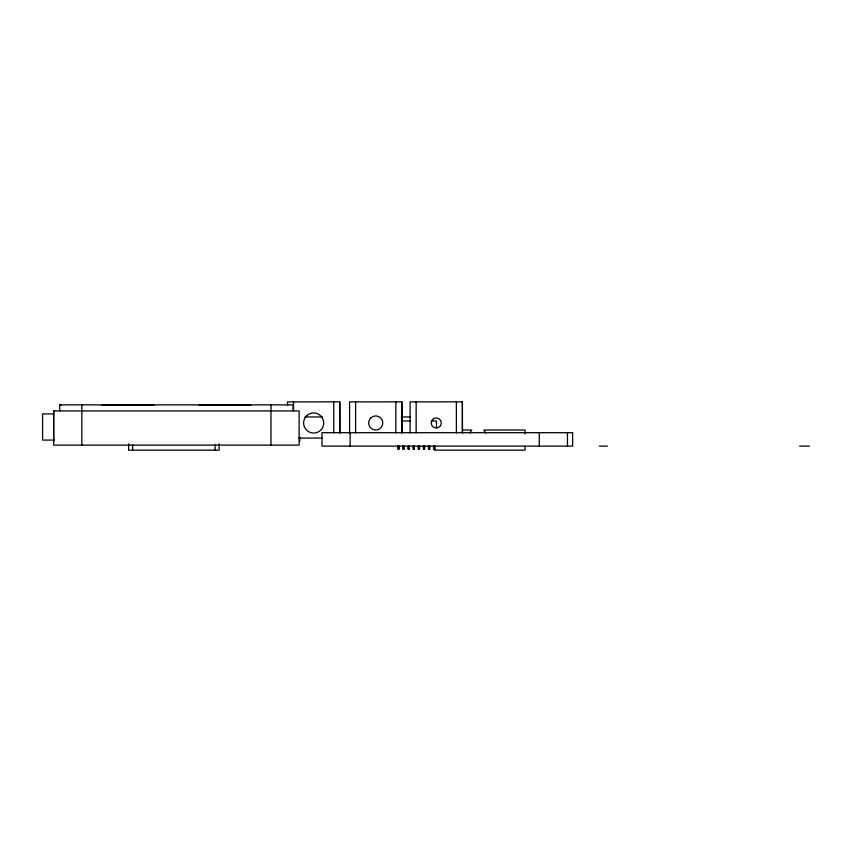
<?xml version="1.0" encoding="UTF-8"?>
<svg xmlns="http://www.w3.org/2000/svg" width="852" height="852" viewBox="0 0 852 852"><rect width="100%" height="100%" fill="white"/><g stroke="black" fill="none" stroke-linecap="round" stroke-linejoin="round"><path stroke-width="1.28" d="M53.665 410.909L53.665 445.117L299.137 445.117L299.137 410.909L53.665 410.909L53.665 441.091M81.835 445.117L81.835 404.87M270.968 445.117L270.968 404.87M469.74 433.04L471.763 430.026L462.455 430.026M59.704 404.924L61.216 404.87M142.678 404.924L145.202 404.87M339.82 432.827L339.788 401.856L287.507 401.899L287.507 405.499M401.878 432.827L401.846 401.856L349.565 401.899L349.565 432.901M462.423 432.827L462.391 401.856L410.11 401.899L410.11 432.901M101.718 404.924L154.01 404.87M198.825 404.924L251.106 404.87M53.665 413.923L42.6 413.923L42.6 440.079L54.475 440.079M304.963 416.947L322.471 416.947M401.249 416.947L410.44 416.947M401.409 420.973L410.504 420.973M431.272 420.973L436.458 420.973L436.458 427.587M298.732 438.077L322.099 438.077M599.35 446.118L607.391 446.118M799.538 446.118L809.4 446.118M485.832 433.04L483.819 430.026L525.066 430.026L525.066 433.796M462.391 401.856L462.423 432.901M401.846 401.856L401.867 432.901M339.788 401.856L339.81 432.901M567.453 432.699L567.453 446.118M539.284 432.699L539.284 446.118M525.066 446.373L525.066 450.144L434.52 450.144L434.541 446.118M456.384 401.856L456.384 432.901M434.861 446.118L434.861 449.142L433.604 449.142L433.604 446.118M433.913 446.118L433.913 449.142M429.749 446.118L429.749 449.142L428.492 449.142L428.492 446.118M429.429 446.118L429.429 449.142M428.801 446.118L428.801 449.142M424.637 446.118L424.637 449.142L423.38 449.142L423.38 446.118M424.317 446.118L424.317 449.142M423.689 446.118L423.689 449.142M419.525 446.118L419.525 449.142L418.268 449.142L418.268 446.118M419.216 446.118L419.216 449.142M418.588 446.118L418.588 449.142M416.149 401.856L416.149 432.901M414.413 446.118L414.413 449.142L413.156 449.142L413.156 446.118M414.104 446.118L414.104 449.142M413.476 446.118L413.476 449.142M409.301 446.118L409.301 449.142L408.044 449.142L408.044 446.118M408.992 446.118L408.992 449.142M408.364 446.118L408.364 449.142M404.189 446.118L404.189 449.142L402.932 449.142L402.932 446.118M403.88 446.118L403.88 449.142M403.252 446.118L403.252 449.142M399.087 446.118L399.087 449.142L397.831 449.142L397.831 446.118M398.768 446.118L398.768 449.142M398.14 446.118L398.14 449.142M395.839 401.856L395.839 432.901M355.603 401.856L355.603 432.901M350.151 432.699L350.151 446.118M333.782 401.856L333.782 432.901M299.797 437.278L299.797 441.091M293.546 401.856L293.546 410.941M293.099 410.909L293.099 404.87L59.704 404.87L59.704 410.909M219.145 443.86L219.156 450.144L128.609 450.144L128.62 443.86M215.119 444.829L215.119 450.144M132.635 444.829L132.635 450.144M306.55 415.872L304.952 417.949A10.064 10.064 0 0 0 320.778 430.1L322.375 428.013A10.064 10.064 0 0 0 306.55 415.872M370.737 418.002L369.619 419.461A7.04 7.04 0 0 0 380.695 427.96L381.813 426.501A7.04 7.04 0 0 0 370.737 418.002M432.709 419.429L431.911 420.462A5.027 5.027 0 0 0 439.824 426.543L440.622 425.499A5.027 5.027 0 0 0 432.709 419.429M572.629 432.699L321.981 432.699L321.981 446.118L572.629 446.118L572.629 432.699"/></g></svg>
